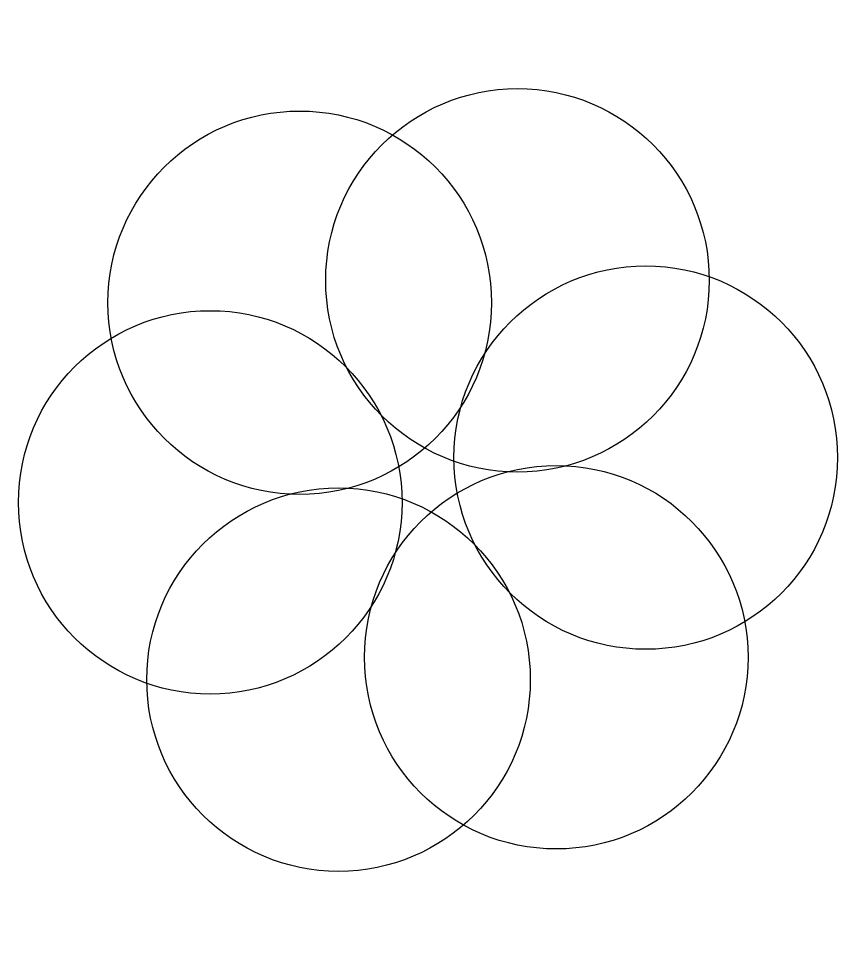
# Model space of a CAD drawing. Header units: millimetres. Extents: x 2084 to 4174, y 573 to 2929.
import ezdxf

# ---------------------------------------------------------------- set-up
doc = ezdxf.new("R2010")
doc.units = ezdxf.units.MM

# ---------------------------------------------------------------- blocks, each defined once
blk = doc.blocks.new('*U2')
blk.add_circle((0, 0), 489.3)
blk = doc.blocks.new('*U3')
at = {"color": 0, "linetype": 'ByBlock', "lineweight": -2, "transparency": 16777216}
for p, rotation in [((3357.4, 2260.3), 240), ((2801.9, 2203.2), 299.9999999999999), ((3684.7, 1807.8), 180), ((3456.4, 1298.2), 120), ((2900.9, 1241.1), 60.00000000000003)]:
    blk.add_blockref('*U2', p, dxfattribs=dict(at, rotation=rotation))
blk.add_blockref('*U2', (2573.6, 1693.6), dxfattribs=at)

msp = doc.modelspace()

# ---------------------------------------------------------------- block references
msp.add_blockref('*U3', (0, 0))

doc.saveas('drawing.dxf')
